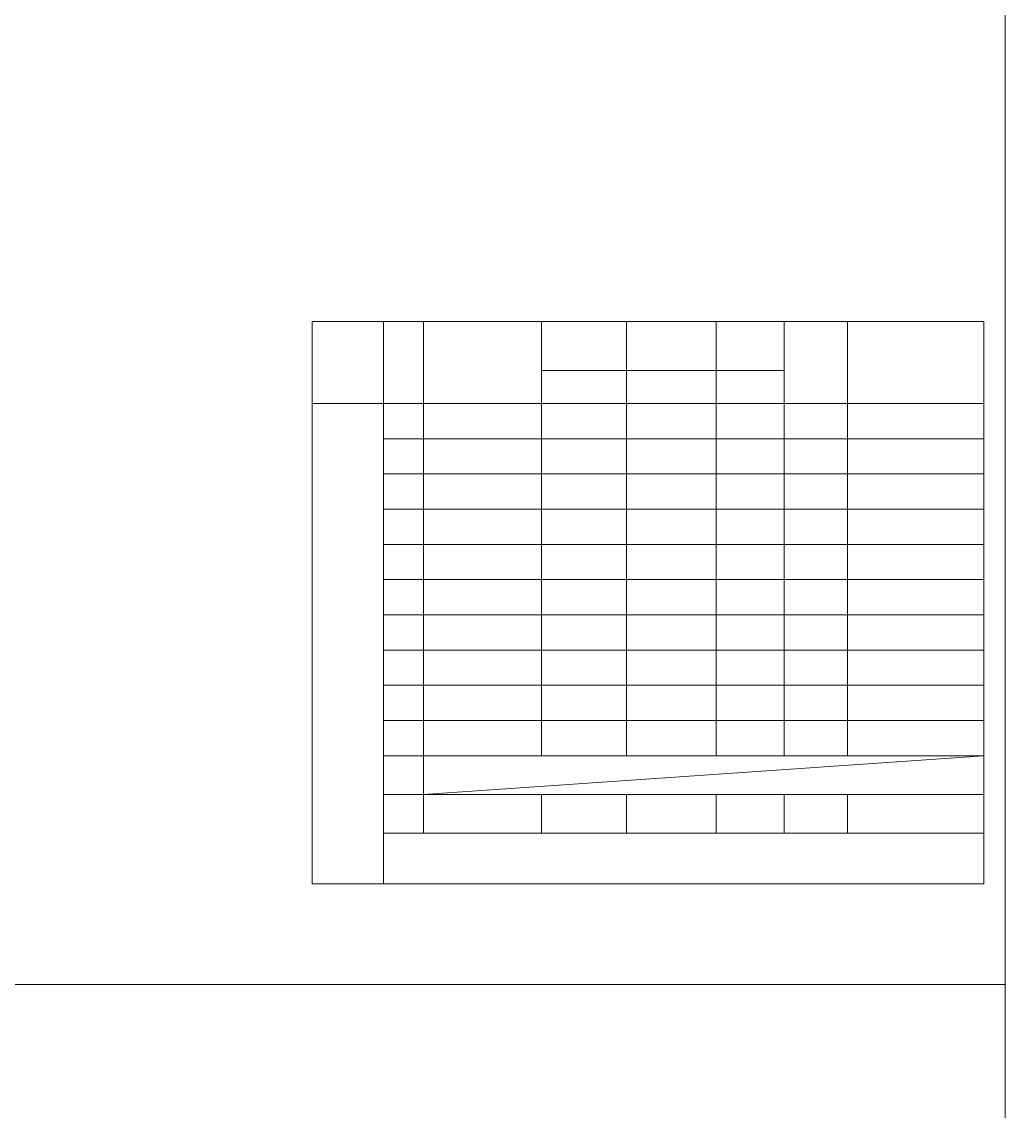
# Model space of a CAD drawing. Extents: x 485428 to 797698, y 56414 to 211814.
# Drawn here: x 727328 to 733738, y 101789 to 108889 of the extents above; entities that cross this region are included whole.
import ezdxf

# ---------------------------------------------------------------- set-up
doc = ezdxf.new("R2010")
doc.units = 0
doc.header["$LTSCALE"] = 1000
doc.header["$MEASUREMENT"] = 0
doc.layers.add('钢架', color=7, linetype='Continuous', lineweight=25)

msp = doc.modelspace()

# ---------------------------------------------------------------- linework, layer by layer
at = {"color": 1, "lineweight": 15}
for p, q in [((729220.1, 106935.4), (729220.1, 103271.4)), ((729685.9, 103271.4), (729685.9, 106935.4))]:
    msp.add_line(p, q, dxfattribs=at)
at = {"lineweight": 15}
for p, q in [((730715.6, 106616), (730715.6, 106935.4)), ((730715.6, 106935.4), (730715.6, 104106.2)), ((731269.4, 106935.4), (731269.4, 104106.2)), ((733597.8, 106935.4), (733597.8, 103271.4)), ((729945.9, 103853.6), (733597.8, 104106.2)), ((730715.6, 103853.6), (730715.6, 103600.9)), ((731269.4, 103853.6), (731269.4, 103600.9))]:
    msp.add_line(p, q, dxfattribs=at)
for points in [[(718888.1, 113114.2), (733738.1, 113114.2), (733738.1, 102614.2), (718888.1, 102614.2)], [(718888.1, 102614.2), (733738.1, 102614.2), (733738.1, 92114.2), (718888.1, 92114.2)]]:
    msp.add_lwpolyline(points, close=True, dxfattribs=at)
at = {"layer": '钢架', "lineweight": 15}
for p, q in [((729220.1, 106935.4), (733597.8, 106935.4)), ((729945.9, 106935.4), (729945.9, 103600.9)), ((731853.4, 106935.4), (731853.4, 105024.3)), ((732298.4, 106935.4), (732298.4, 104106.2)), ((732711.1, 106935.4), (732711.1, 104106.2)), ((730715.6, 106616), (732298.4, 106616)), ((729220.1, 106401.4), (733597.8, 106401.4)), ((729685.9, 106171.9), (733597.8, 106171.9)), ((729685.9, 105942.4), (733597.8, 105942.4)), ((729685.9, 105712.9), (733597.8, 105712.9)), ((729685.9, 105712.9), (733597.8, 105712.9)), ((729685.9, 105483.4), (733597.8, 105483.4)), ((729685.9, 105253.8), (733597.8, 105253.8)), ((729685.9, 105024.3), (733597.8, 105024.3)), ((731853.4, 105024.3), (731853.4, 104106.2)), ((729685.9, 104794.8), (733597.8, 104794.8)), ((729685.9, 104565.3), (733597.8, 104565.3)), ((729685.9, 104335.8), (733597.8, 104335.8)), ((729685.9, 104106.2), (733597.8, 104106.2)), ((729685.9, 104106.2), (733597.8, 104106.2)), ((729685.9, 104106.2), (733597.8, 104106.2)), ((729685.9, 104106.2), (733597.8, 104106.2)), ((729685.9, 103853.6), (733597.8, 103853.6)), ((729685.9, 103853.6), (733597.8, 103853.6)), ((731853.4, 103853.6), (731853.4, 103600.9)), ((732298.4, 103853.6), (732298.4, 103600.9)), ((732711.1, 103853.6), (732711.1, 103600.9)), ((729685.9, 103600.9), (733597.8, 103600.9)), ((729220.1, 103271.4), (733597.8, 103271.4))]:
    msp.add_line(p, q, dxfattribs=at)

doc.saveas('drawing.dxf')
